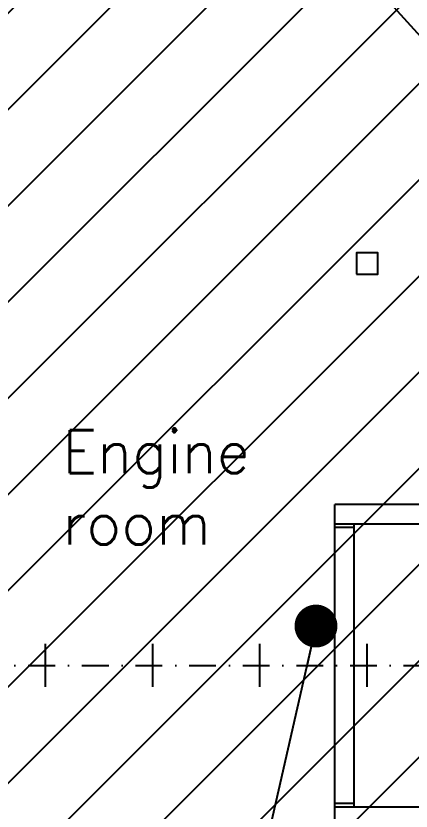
# Model space of a CAD drawing. Header units: millimetres. Extents: x 1084702 to 1166801, y 36632 to 124519.
# Drawn here: x 1100255 to 1102098, y 47152 to 50863 of the extents above; entities that cross this region are included whole.
import ezdxf

# ---------------------------------------------------------------- set-up
doc = ezdxf.new("R2010")
doc.units = ezdxf.units.MM
doc.header["$LTSCALE"] = 250
doc.linetypes.add('CENTER', pattern=[3, 2.5, -0.25, 0, -0.25])
doc.linetypes.add('DASHDOT', pattern=[1, 0.5, -0.25, 0, -0.25])
doc.layers.get('0').update_dxf_attribs({"color": 255})
doc.layers.add('%posline', color=240, linetype='Continuous')
doc.layers.add('%symbol', color=1, linetype='Continuous')
doc.styles.add('18', font='romans', dxfattribs={"height": 180})
doc.styles.add('ROMANS', font='ROMANS.shx', dxfattribs={"height": 100})
doc.dimstyles.new('dott', dxfattribs={"dimscale": 100, "dimtxt": 150, "dimasz": 0.01, "dimexe": 0.5, "dimexo": 1, "dimgap": 1, "dimtad": 1, "dimdsep": 46, "dimtxsty": 'ROMANS', "dimcen": 1.5, "dimclrd": 1, "dimclre": 1, "dimclrt": 2, "dimazin": 2, "dimtfac": 1, "dimtmove": 2, "dimatfit": 3, "dimldrblk": 'DOT', "dimfxl": 1, "dimtvp": 100, "dimtolj": 1, "dimarcsym": 0})

# ---------------------------------------------------------------- blocks, each defined once
blk = doc.blocks.new('A$C64097268')
for p, q in [((8000, -100), (8000, 100)), ((8500, -100), (8500, 100)), ((9000, -100), (9000, 100)), ((9500, -100), (9500, 100))]:
    blk.add_line(p, q)
at = {"linetype": 'DASHDOT'}
blk.add_line((-2084.2, 0), (35128.7, 0), dxfattribs=at)
blk = doc.blocks.new('_Dot')
at = {"color": 0, "linetype": 'ByBlock', "lineweight": -2}
blk.add_line((-0.5, 0), (-1, 0), dxfattribs=at)
at = {"color": 0, "linetype": 'ByBlock', "const_width": 0.5}
blk.add_lwpolyline([(-0.25, 0, 1), (0.25, 0, 1)], format="xyb", close=True, dxfattribs=at)
blk = doc.blocks.new('GENERATOR-CENTER')
for p, q in [((274.4, 750), (-3075.6, 750)), ((-3075.6, -750), (-3075.6, 750)), ((-3075.6, 660), (274.4, 660)), ((-3075.6, 645), (-2985.6, 645)), ((-2985.6, -660), (-2985.6, 660)), ((-2985.6, -645), (-3075.6, -645)), ((-3075.6, -660), (274.4, -660))]:
    blk.add_line(p, q)
blk = doc.blocks.new('BL_1-deck_B4_2')
blk.add_lwpolyline([(84079.6, 17908.8), (84179.6, 17908.8), (84179.6, 18008.8), (84079.6, 18008.8)], close=True)
blk.add_blockref('GENERATOR-CENTER', (87054.8, 16083.8))
at = {"insert": (82708.5, 17180.5), "char_height": 200, "attachment_point": 1, "style": '18'}
blk.add_mtext_dynamic_manual_height_columns('Engine\\Proom', width=1798.914, gutter_width=1000, heights=[0], dxfattribs=at)

msp = doc.modelspace()

# ---------------------------------------------------------------- hatches: boundary and pattern name
at = {"layer": '%symbol', "true_color": 0x939598}
h = msp.add_hatch(dxfattribs=at)
h.set_pattern_fill('ANSI31', color=252, scale=100)
h.paths.add_polyline_path([(1097892.6, 52632.3), (1097892.6, 43032.3), (1109392.6, 43032.3), (1109392.6, 52632.3)])

# ---------------------------------------------------------------- block references
for name, p in [('BL_1-deck_B4_2', (1017763, 31748.5)), ('A$C64097268', (1092392.6, 47832.3))]:
    msp.add_blockref(name, p)
at = {"linetype": 'CENTER'}
msp.add_blockref('A$C64097268', (1092392.6, 47832.3), dxfattribs=at)

# ---------------------------------------------------------------- leaders
at = {"layer": '%posline', "linetype": 'ByBlock'}
for points in [[(1105977, 46518.4), (1099711.3, 53457.4)], [(1101654.3, 48015.8), (1100333.6, 42238)], [(1106280.8, 47363.3), (1101490.5, 42238)]]:
    msp.add_leader(points, dimstyle='dott', override={"dimasz": 2, "dimgap": 1, "dimtad": 0, "dimclrd": 256}, dxfattribs=at)

doc.saveas('drawing.dxf')
